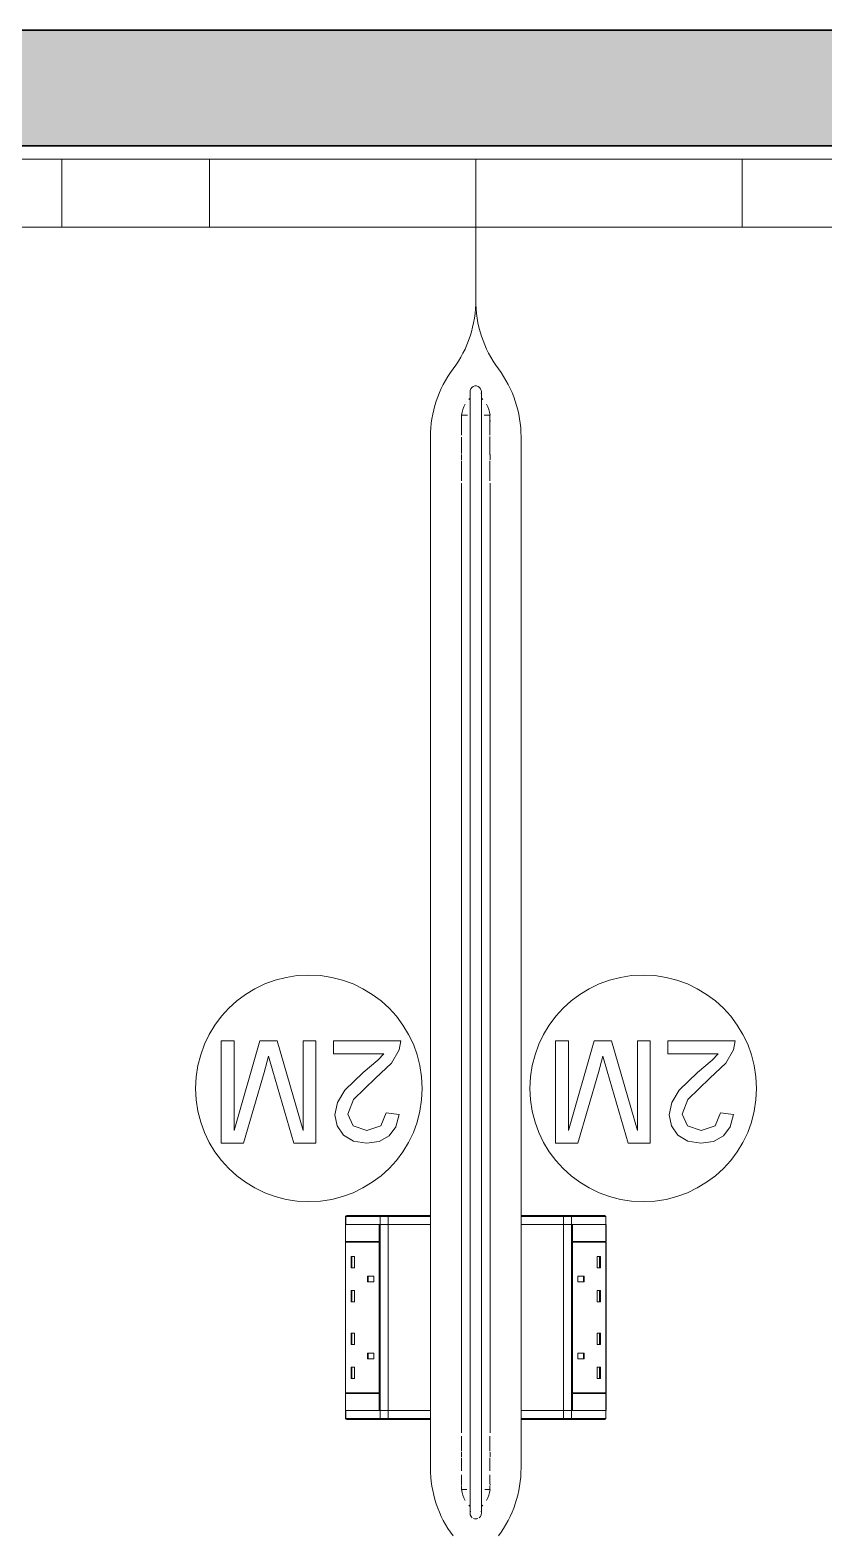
# Model space of a CAD drawing. Header units: millimetres. Extents: x 155927 to 326028, y -36033 to 97293.
# Drawn here: x 203210 to 203910, y 12279 to 13608 of the extents above; entities that cross this region are included whole.
import ezdxf

# ---------------------------------------------------------------- set-up
doc = ezdxf.new("R2010")
doc.units = ezdxf.units.MM
doc.header["$MEASUREMENT"] = 0
for name, color, linetype, lineweight in [('A-WALL-PATT', 7, 'CONTINUOUS', 9), ('I-FURN', 8, 'CONTINUOUS', 9), ('I-WALL', 7, 'CONTINUOUS', 9)]:
    doc.layers.add(name, color=color, linetype=linetype, lineweight=lineweight)

msp = doc.modelspace()

# ---------------------------------------------------------------- hatches: boundary and pattern name
at = {"layer": 'A-WALL-PATT'}
h = msp.add_hatch(color=256, dxfattribs=at)
h.paths.add_polyline_path([(204186.9, 13505.6), (205421.3, 13505.6), (205421.3, 13607.6), (202325.8, 13607.6), (202325.8, 13505.6), (203883.6, 13505.6)], flags=0)
h.paths.add_polyline_path([(206548.8, 13505.6), (206548.8, 13607.6), (206431.3, 13607.6), (206431.3, 13505.6)], flags=0)

# ---------------------------------------------------------------- linework, layer by layer
at = {"layer": 'I-FURN'}
for p, q in [((202803.2, 13493.6), (203237.9, 13493.6)), ((203603.2, 13493.6), (202803.2, 13493.6)), ((202803.2, 13493.6), (203603.2, 13493.6)), ((204363.2, 13493.6), (202843.2, 13493.6)), ((203237.9, 13493.6), (203368.2, 13493.6)), ((203237.9, 13493.6), (203237.9, 13433.6)), ((203237.9, 13493.6), (203237.9, 13433.6)), ((203368.2, 13493.6), (203838.2, 13493.6)), ((203368.2, 13493.6), (203368.2, 13433.6)), ((203368.2, 13493.6), (203368.2, 13433.6)), ((203603.2, 13493.6), (203603.2, 13369.7)), ((204403.2, 13493.6), (203603.2, 13493.6)), ((203603.2, 13493.6), (204403.2, 13493.6)), ((203603.2, 13369.7), (203603.2, 13493.6)), ((203603.2, 13369.7), (203603.2, 13493.6)), ((203603.2, 13493.6), (203603.2, 13369.7)), ((203838.2, 13493.6), (203968.2, 13493.6)), ((203838.2, 13493.6), (203838.2, 13433.6)), ((203838.2, 13493.6), (203838.2, 13433.6)), ((203237.9, 13433.6), (202803.2, 13433.6)), ((202843.2, 13433.6), (204363.2, 13433.6)), ((203368.2, 13433.6), (203237.9, 13433.6)), ((203838.2, 13433.6), (203368.2, 13433.6)), ((203968.2, 13433.6), (203838.2, 13433.6)), ((203598.2, 13288.6), (203598.2, 13288.5)), ((203598.2, 13288.5), (203598.2, 13288.4)), ((203598.2, 13288.4), (203598.2, 13288)), ((203598.2, 13288), (203598.2, 13287.6)), ((203598.2, 13287.6), (203598.2, 13287)), ((203598.2, 13287), (203598.2, 13286.3)), ((203598.2, 13286.3), (203598.2, 13285.5)), ((203598.2, 13285.5), (203598.2, 13284.5)), ((203598.2, 13284.5), (203598.2, 13283.4)), ((203598.2, 13283.4), (203598.2, 13282.2)), ((203598.2, 13282.2), (203598.2, 13280.9)), ((203598.2, 13280.9), (203598.2, 13279.5)), ((203598.2, 13279.5), (203598.2, 13277.9)), ((203598.2, 13277.9), (203598.2, 13276.3)), ((203608.2, 13288.5), (203608.2, 13288.6)), ((203608.2, 13288.6), (203608.2, 13288.6)), ((203608.2, 13288.3), (203608.2, 13288.5)), ((203608.2, 13287.9), (203608.2, 13288.3)), ((203608.2, 13287.4), (203608.2, 13287.9)), ((203608.2, 13286.8), (203608.2, 13287.4)), ((203608.2, 13286.1), (203608.2, 13286.8)), ((203608.2, 13285.2), (203608.2, 13286.1)), ((203608.2, 13284.2), (203608.2, 13285.2)), ((203608.2, 13283.1), (203608.2, 13284.2)), ((203608.2, 13281.9), (203608.2, 13283.1)), ((203608.2, 13280.5), (203608.2, 13281.9)), ((203608.2, 13279.1), (203608.2, 13280.5)), ((203608.2, 13277.5), (203608.2, 13279.1)), ((203608.2, 13275.8), (203608.2, 13277.5)), ((203595.9, 13267.7), (203590.7, 13267.7)), ((203590.7, 13250.1), (203590.7, 13267.7)), ((203598.2, 13276.3), (203598.2, 13274.5)), ((203598.2, 13274.5), (203598.2, 13272.6)), ((203598.2, 13272.6), (203598.2, 13270.6)), ((203598.2, 13270.6), (203598.2, 13268.5)), ((203598.2, 13268.5), (203598.2, 13266.3)), ((203598.2, 13266.3), (203598.2, 13264.1)), ((203598.2, 13264.1), (203598.2, 13261.7)), ((203608.2, 13274), (203608.2, 13275.8)), ((203608.2, 13272.1), (203608.2, 13274)), ((203608.2, 13270.1), (203608.2, 13272.1)), ((203608.2, 13268), (203608.2, 13270.1)), ((203608.2, 13265.7), (203608.2, 13268)), ((203608.2, 13263.4), (203608.2, 13265.7)), ((203608.2, 13261.1), (203608.2, 13263.4)), ((203615.7, 13267.7), (203610.5, 13267.7)), ((203615.7, 13267.7), (203615.7, 13250.1)), ((203590.7, 13262.1), (203590.7, 13263.1)), ((203598.2, 13261.7), (203598.2, 13259.3)), ((203598.2, 13259.3), (203598.2, 13256.7)), ((203598.2, 13256.7), (203598.2, 13254.1)), ((203598.2, 13254.1), (203598.2, 13251.4)), ((203598.2, 13251.4), (203598.2, 13248.7)), ((203608.2, 13258.6), (203608.2, 13261.1)), ((203608.2, 13256), (203608.2, 13258.6)), ((203608.2, 13253.4), (203608.2, 13256)), ((203608.2, 13250.7), (203608.2, 13253.4)), ((203608.2, 13247.9), (203608.2, 13250.7)), ((203615.8, 13263.1), (203615.8, 13262.1)), ((203563.2, 12560.4), (203563.2, 13248.6)), ((203563.2, 13248.6), (203563.2, 12560.4)), ((203590.7, 13234), (203590.7, 13248.2)), ((203598.2, 13248.7), (203598.2, 13245.8)), ((203598.2, 13245.8), (203598.2, 13243)), ((203598.2, 13243), (203598.2, 13240)), ((203598.2, 13240), (203598.2, 13237)), ((203598.2, 13237), (203598.2, 13234)), ((203608.2, 13245.1), (203608.2, 13247.9)), ((203608.2, 13242.2), (203608.2, 13245.1)), ((203608.2, 13239.2), (203608.2, 13242.2)), ((203608.2, 13236.2), (203608.2, 13239.2)), ((203615.7, 13248.8), (203615.7, 13232.9)), ((203643.2, 13248.6), (203643.2, 12560.4)), ((203643.2, 12560.4), (203643.2, 13248.6)), ((203590.7, 13228.2), (203590.7, 13233.1)), ((203590.7, 13209.7), (203590.7, 13227.5)), ((203598.2, 13234), (203598.2, 13230.9)), ((203598.2, 13230.9), (203598.2, 13227.8)), ((203598.2, 13227.8), (203598.2, 13224.6)), ((203598.2, 13224.6), (203598.2, 13221.5)), ((203608.2, 13233.2), (203608.2, 13236.2)), ((203608.2, 13230.1), (203608.2, 13233.2)), ((203608.2, 13226.9), (203608.2, 13230.1)), ((203608.2, 13223.8), (203608.2, 13226.9)), ((203608.2, 13220.6), (203608.2, 13223.8)), ((203615.7, 13227.5), (203615.7, 13209.7)), ((203615.8, 13233.1), (203615.8, 13228.2)), ((203598.2, 13221.5), (203598.2, 13218.3)), ((203598.2, 13218.3), (203598.2, 13215)), ((203598.2, 13215), (203598.2, 13211.8)), ((203598.2, 13211.8), (203598.2, 13208.6)), ((203608.2, 13217.4), (203608.2, 13220.6)), ((203608.2, 13214.2), (203608.2, 13217.4)), ((203608.2, 13210.9), (203608.2, 13214.2)), ((203608.2, 13207.7), (203608.2, 13210.9)), ((203590.7, 12369.5), (203590.7, 13207.7)), ((203598.2, 13208.6), (203598.2, 13207.7)), ((203598.2, 13207.7), (203598.2, 12369.5)), ((203608.2, 12369.5), (203608.2, 13207.7)), ((203615.8, 13207.7), (203615.8, 12369.5)), ((203390, 12715.5), (203378.7, 12715.5)), ((203378.7, 12715.5), (203378.7, 12625.1)), ((203412.8, 12715.5), (203390, 12636.4)), ((203390, 12636.4), (203390, 12715.5)), ((203428.1, 12715.5), (203412.8, 12715.5)), ((203450.8, 12636.4), (203428.1, 12715.5)), ((203462.1, 12715.5), (203450.8, 12715.5)), ((203450.8, 12715.5), (203450.8, 12636.4)), ((203462.1, 12625.1), (203462.1, 12715.5)), ((203537, 12715.5), (203477.6, 12715.5)), ((203477.6, 12715.5), (203477.6, 12704.2)), ((203528.9, 12695.7), (203535.7, 12707.7)), ((203535.7, 12707.7), (203537, 12715.5)), ((203685, 12715.5), (203673.7, 12715.5)), ((203673.7, 12715.5), (203673.7, 12625.1)), ((203707.8, 12715.5), (203685, 12636.4)), ((203685, 12636.4), (203685, 12715.5)), ((203723.1, 12715.5), (203707.8, 12715.5)), ((203745.8, 12636.4), (203723.1, 12715.5)), ((203757.1, 12715.5), (203745.8, 12715.5)), ((203745.8, 12715.5), (203745.8, 12636.4)), ((203757.1, 12625.1), (203757.1, 12715.5)), ((203832, 12715.5), (203772.6, 12715.5)), ((203772.6, 12715.5), (203772.6, 12704.2)), ((203823.9, 12695.7), (203830.7, 12707.7)), ((203830.7, 12707.7), (203832, 12715.5)), ((203416.4, 12687.7), (203420.4, 12702.1)), ((203420.4, 12702.1), (203424.1, 12688.8)), ((203477.6, 12704.2), (203522, 12704.2)), ((203516.9, 12698.4), (203503.9, 12687.5)), ((203514.7, 12682.6), (203528.9, 12695.7)), ((203522, 12704.2), (203516.9, 12698.4)), ((203711.4, 12687.7), (203715.4, 12702.1)), ((203715.4, 12702.1), (203719.1, 12688.8)), ((203772.6, 12704.2), (203817, 12704.2)), ((203811.9, 12698.4), (203798.9, 12687.5)), ((203809.7, 12682.6), (203823.9, 12695.7)), ((203817, 12704.2), (203811.9, 12698.4)), ((203398.2, 12625.1), (203416.4, 12687.7)), ((203424.1, 12688.8), (203442.6, 12625.1)), ((203503.9, 12687.5), (203487.7, 12672.1)), ((203495.2, 12663.7), (203514.7, 12682.6)), ((203693.2, 12625.1), (203711.4, 12687.7)), ((203719.1, 12688.8), (203737.6, 12625.1)), ((203798.9, 12687.5), (203782.7, 12672.1)), ((203790.2, 12663.7), (203809.7, 12682.6)), ((203487.7, 12672.1), (203481.1, 12661)), ((203782.7, 12672.1), (203776.1, 12661)), ((203481.1, 12661), (203479, 12650.3)), ((203490.3, 12650.9), (203495.2, 12663.7)), ((203776.1, 12661), (203774, 12650.3)), ((203785.3, 12650.9), (203790.2, 12663.7)), ((203479, 12650.3), (203480.9, 12640.4)), ((203480.9, 12640.4), (203486.5, 12632.3)), ((203494.9, 12640.6), (203490.3, 12650.9)), ((203507, 12636.4), (203494.9, 12640.6)), ((203519.5, 12640.5), (203507, 12636.4)), ((203524.2, 12651.9), (203519.5, 12640.5)), ((203535.6, 12650.5), (203524.2, 12651.9)), ((203526.9, 12631.6), (203532.8, 12639.6)), ((203532.8, 12639.6), (203535.6, 12650.5)), ((203774, 12650.3), (203775.9, 12640.4)), ((203775.9, 12640.4), (203781.5, 12632.3)), ((203789.9, 12640.6), (203785.3, 12650.9)), ((203802, 12636.4), (203789.9, 12640.6)), ((203814.5, 12640.5), (203802, 12636.4)), ((203819.2, 12651.9), (203814.5, 12640.5)), ((203830.6, 12650.5), (203819.2, 12651.9)), ((203821.9, 12631.6), (203827.8, 12639.6)), ((203827.8, 12639.6), (203830.6, 12650.5)), ((203486.5, 12632.3), (203495.3, 12626.9)), ((203495.3, 12626.9), (203506.7, 12625.1)), ((203506.7, 12625.1), (203518.1, 12626.7)), ((203518.1, 12626.7), (203526.9, 12631.6)), ((203781.5, 12632.3), (203790.3, 12626.9)), ((203790.3, 12626.9), (203801.7, 12625.1)), ((203801.7, 12625.1), (203813.1, 12626.7)), ((203813.1, 12626.7), (203821.9, 12631.6)), ((203378.7, 12625.1), (203398.2, 12625.1)), ((203442.6, 12625.1), (203462.1, 12625.1)), ((203673.7, 12625.1), (203693.2, 12625.1)), ((203737.6, 12625.1), (203757.1, 12625.1)), ((203488.4, 12560.4), (203488.4, 12553.4)), ((203488.4, 12560.4), (203488.6, 12560.4)), ((203488.4, 12560.4), (203488.4, 12553.4)), ((203488.4, 12553.4), (203488.4, 12560.4)), ((203488.6, 12560.4), (203518.9, 12560.4)), ((203488.6, 12560.4), (203488.6, 12553.4)), ((203488.7, 12561.2), (203488.8, 12561.2)), ((203519.7, 12561.4), (203489.4, 12561.4)), ((203519.7, 12561.4), (203489.4, 12561.4)), ((203518.9, 12560.4), (203525.8, 12560.4)), ((203518.9, 12560.4), (203518.9, 12553.4)), ((203519.7, 12561.4), (203558.3, 12561.4)), ((203525.2, 12561.4), (203519.7, 12561.4)), ((203562.2, 12561.4), (203525.2, 12561.4)), ((203525.8, 12560.4), (203563.2, 12560.4)), ((203525.8, 12560.4), (203525.8, 12553.4)), ((203558.3, 12561.4), (203558.3, 12560.4)), ((203558.3, 12561.4), (203562.2, 12561.4)), ((203563.2, 12560.4), (203563.2, 12553.4)), ((203563.2, 12553.4), (203563.2, 12560.4)), ((203643.2, 12560.4), (203643.2, 12553.4)), ((203643.2, 12560.4), (203680.7, 12560.4)), ((203643.2, 12560.4), (203643.2, 12553.4)), ((203644.2, 12561.4), (203644.2, 12561.4)), ((203681.3, 12561.4), (203644.2, 12561.4)), ((203644.2, 12561.4), (203648.2, 12561.4)), ((203648.2, 12560.4), (203648.2, 12561.4)), ((203648.2, 12561.4), (203686.8, 12561.4)), ((203680.7, 12560.4), (203687.6, 12560.4)), ((203680.7, 12560.4), (203680.7, 12553.4)), ((203686.8, 12561.4), (203681.3, 12561.4)), ((203717.1, 12561.4), (203686.8, 12561.4)), ((203717.1, 12561.4), (203686.8, 12561.4)), ((203687.6, 12560.4), (203717.9, 12560.4)), ((203687.6, 12560.4), (203687.6, 12553.4)), ((203717.7, 12561.2), (203717.7, 12561.2)), ((203717.9, 12560.4), (203718.1, 12560.4)), ((203717.9, 12560.4), (203717.9, 12553.4)), ((203718.1, 12553.4), (203718.1, 12560.4)), ((203718.1, 12553.4), (203718.1, 12560.4)), ((203718.1, 12553.4), (203718.1, 12560.4)), ((203488.2, 12538.4), (203488.2, 12553.4)), ((203488.2, 12553.4), (203518, 12553.4)), ((203488.4, 12553.4), (203488.6, 12553.4)), ((203488.4, 12553.3), (203488.4, 12389.4)), ((203488.6, 12553.4), (203518.9, 12553.4)), ((203518, 12553.4), (203518, 12538.4)), ((203518.2, 12538.4), (203518.2, 12553.3)), ((203518.2, 12553.3), (203518.9, 12553.3)), ((203518.9, 12553.4), (203525.8, 12553.4)), ((203525.8, 12553.3), (203518.9, 12553.3)), ((203518.9, 12553.3), (203518.9, 12389.4)), ((203525.8, 12553.4), (203563.2, 12553.4)), ((203563.2, 12553.3), (203525.8, 12553.3)), ((203525.8, 12553.3), (203525.8, 12389.4)), ((203563.2, 12553.3), (203563.2, 12389.4)), ((203563.2, 12389.4), (203563.2, 12553.3)), ((203643.2, 12553.4), (203680.7, 12553.4)), ((203643.2, 12553.3), (203643.2, 12389.4)), ((203643.2, 12389.4), (203643.2, 12553.3)), ((203680.7, 12553.3), (203643.2, 12553.3)), ((203680.7, 12553.4), (203687.6, 12553.4)), ((203680.7, 12389.4), (203680.7, 12553.3)), ((203687.6, 12553.3), (203680.7, 12553.3)), ((203688.5, 12553.4), (203686, 12553.4)), ((203687.6, 12553.4), (203717.9, 12553.4)), ((203687.6, 12389.4), (203687.6, 12553.3)), ((203687.6, 12553.3), (203688.3, 12553.3)), ((203688.3, 12553.3), (203688.3, 12538.4)), ((203688.5, 12538.4), (203688.5, 12553.4)), ((203688.5, 12553.4), (203718.3, 12553.4)), ((203717.9, 12553.4), (203718.1, 12553.4)), ((203718.1, 12389.4), (203718.1, 12553.3)), ((203718.3, 12553.4), (203718.3, 12538.4)), ((203518, 12538.4), (203488.2, 12538.4)), ((203488.2, 12537.9), (203518, 12537.9)), ((203488.2, 12404.9), (203488.2, 12537.9)), ((203488.6, 12537.9), (203488.6, 12538.4)), ((203518, 12537.9), (203518, 12404.9)), ((203518.2, 12404.9), (203518.2, 12537.9)), ((203688.3, 12537.9), (203688.3, 12404.9)), ((203718.3, 12538.4), (203688.5, 12538.4)), ((203688.5, 12404.9), (203688.5, 12537.9)), ((203718.3, 12537.9), (203688.5, 12537.9)), ((203717.9, 12538.4), (203717.9, 12537.9)), ((203718.3, 12537.9), (203718.3, 12404.9)), ((203493.2, 12525.3), (203493.2, 12515.3)), ((203493.2, 12525.3), (203496.1, 12525.3)), ((203494, 12525.3), (203494, 12515.3)), ((203496.1, 12525.3), (203496.1, 12515.3)), ((203713.3, 12525.3), (203710.4, 12525.3)), ((203710.4, 12515.3), (203710.4, 12525.3)), ((203712.5, 12515.3), (203712.5, 12525.3)), ((203713.3, 12515.3), (203713.3, 12525.3)), ((203493.2, 12515.3), (203496.1, 12515.3)), ((203507.6, 12507.8), (203507.6, 12502.8)), ((203513.3, 12507.8), (203507.6, 12507.8)), ((203508.3, 12507.8), (203508.3, 12502.8)), ((203513.3, 12502.8), (203513.3, 12507.8)), ((203698.9, 12507.8), (203693.2, 12507.8)), ((203693.2, 12502.8), (203693.2, 12507.8)), ((203698.2, 12502.8), (203698.2, 12507.8)), ((203698.9, 12502.8), (203698.9, 12507.8)), ((203713.3, 12515.3), (203710.4, 12515.3)), ((203493.2, 12495.3), (203493.2, 12485.3)), ((203493.2, 12495.3), (203496.1, 12495.3)), ((203494, 12495.3), (203494, 12485.3)), ((203496.1, 12495.3), (203496.1, 12485.3)), ((203507.6, 12502.8), (203513.3, 12502.8)), ((203698.9, 12502.8), (203693.2, 12502.8)), ((203713.3, 12495.3), (203710.4, 12495.3)), ((203710.4, 12485.3), (203710.4, 12495.3)), ((203712.5, 12485.3), (203712.5, 12495.3)), ((203713.3, 12485.3), (203713.3, 12495.3)), ((203493.2, 12485.3), (203496.1, 12485.3)), ((203713.3, 12485.3), (203710.4, 12485.3)), ((203493.2, 12457.5), (203493.2, 12447.5)), ((203493.2, 12457.5), (203496.1, 12457.5)), ((203494, 12457.5), (203494, 12447.5)), ((203496.1, 12457.5), (203496.1, 12447.5)), ((203713.3, 12457.5), (203710.4, 12457.5)), ((203710.4, 12447.5), (203710.4, 12457.5)), ((203712.5, 12447.5), (203712.5, 12457.5)), ((203713.3, 12447.5), (203713.3, 12457.5)), ((203493.2, 12447.5), (203496.1, 12447.5)), ((203507.6, 12440), (203507.6, 12435)), ((203507.6, 12440), (203513.3, 12440)), ((203508.3, 12440), (203508.3, 12435)), ((203513.3, 12440), (203513.3, 12435)), ((203693.2, 12440), (203693.2, 12435)), ((203698.9, 12440), (203693.2, 12440)), ((203698.2, 12435), (203698.2, 12440)), ((203698.9, 12435), (203698.9, 12440)), ((203713.3, 12447.5), (203710.4, 12447.5)), ((203493.2, 12427.5), (203493.2, 12417.5)), ((203493.2, 12427.5), (203496.1, 12427.5)), ((203494, 12427.5), (203494, 12417.5)), ((203496.1, 12427.5), (203496.1, 12417.5)), ((203507.6, 12435), (203513.3, 12435)), ((203693.2, 12435), (203698.9, 12435)), ((203713.3, 12427.5), (203710.4, 12427.5)), ((203710.4, 12417.5), (203710.4, 12427.5)), ((203712.5, 12417.5), (203712.5, 12427.5)), ((203713.3, 12417.5), (203713.3, 12427.5)), ((203493.2, 12417.5), (203496.1, 12417.5)), ((203713.3, 12417.5), (203710.4, 12417.5)), ((203488.2, 12404.9), (203518, 12404.9)), ((203488.2, 12404.4), (203518, 12404.4)), ((203488.2, 12389.4), (203488.2, 12404.4)), ((203488.6, 12404.4), (203488.6, 12404.9)), ((203518, 12404.4), (203518, 12389.4)), ((203518.2, 12389.4), (203518.2, 12404.4)), ((203688.3, 12404.4), (203688.3, 12389.4)), ((203718.3, 12404.9), (203688.5, 12404.9)), ((203688.5, 12389.4), (203688.5, 12404.4)), ((203688.5, 12404.4), (203718.3, 12404.4)), ((203717.9, 12404.9), (203717.9, 12404.4)), ((203718.3, 12404.4), (203718.3, 12389.4)), ((203518, 12389.4), (203488.2, 12389.4)), ((203488.4, 12389.3), (203488.4, 12382.3)), ((203488.6, 12389.3), (203488.4, 12389.3)), ((203488.4, 12389.3), (203488.4, 12382.3)), ((203488.4, 12389.3), (203488.4, 12382.3)), ((203488.6, 12382.3), (203488.6, 12389.3)), ((203518.9, 12389.3), (203488.6, 12389.3)), ((203518, 12389.4), (203520.5, 12389.4)), ((203518.9, 12389.4), (203518.2, 12389.4)), ((203518.9, 12389.4), (203525.8, 12389.4)), ((203518.9, 12382.3), (203518.9, 12389.3)), ((203525.8, 12389.3), (203518.9, 12389.3)), ((203525.8, 12389.4), (203563.2, 12389.4)), ((203525.8, 12382.3), (203525.8, 12389.3)), ((203563.2, 12389.3), (203525.8, 12389.3)), ((203563.2, 12382.3), (203563.2, 12389.3)), ((203563.2, 12382.3), (203563.2, 12389.3)), ((203643.2, 12389.4), (203680.7, 12389.4)), ((203643.2, 12389.3), (203643.2, 12382.3)), ((203643.2, 12382.3), (203643.2, 12389.3)), ((203680.7, 12389.3), (203643.2, 12389.3)), ((203680.7, 12389.4), (203687.6, 12389.4)), ((203680.7, 12382.3), (203680.7, 12389.3)), ((203687.6, 12389.3), (203680.7, 12389.3)), ((203688.3, 12389.4), (203687.6, 12389.4)), ((203687.6, 12382.3), (203687.6, 12389.3)), ((203717.9, 12389.3), (203687.6, 12389.3)), ((203718.3, 12389.4), (203688.5, 12389.4)), ((203717.9, 12382.3), (203717.9, 12389.3)), ((203718.1, 12389.3), (203717.9, 12389.3)), ((203718.1, 12382.3), (203718.1, 12389.3)), ((203718.1, 12382.3), (203718.1, 12389.3)), ((203718.1, 12389.3), (203718.1, 12382.3)), ((203488.6, 12382.3), (203488.4, 12382.3)), ((203518.9, 12382.3), (203488.6, 12382.3)), ((203488.8, 12381.5), (203488.7, 12381.6)), ((203489.4, 12381.3), (203519.7, 12381.3)), ((203489.4, 12381.3), (203519.7, 12381.3)), ((203525.8, 12382.3), (203518.9, 12382.3)), ((203558.3, 12381.3), (203519.7, 12381.3)), ((203519.7, 12381.3), (203525.2, 12381.3)), ((203525.2, 12381.3), (203562.2, 12381.3)), ((203563.2, 12382.3), (203525.8, 12382.3)), ((203558.3, 12382.3), (203558.3, 12381.3)), ((203562.2, 12381.3), (203558.3, 12381.3)), ((203562.2, 12381.3), (203562.2, 12381.3)), ((203563.2, 12338.6), (203563.2, 12382.3)), ((203563.2, 12382.3), (203563.2, 12338.6)), ((203643.2, 12382.3), (203643.2, 12338.6)), ((203643.2, 12338.6), (203643.2, 12382.3)), ((203680.7, 12382.3), (203643.2, 12382.3)), ((203648.2, 12381.3), (203644.2, 12381.3)), ((203644.2, 12381.3), (203681.3, 12381.3)), ((203648.2, 12381.3), (203648.2, 12382.3)), ((203686.8, 12381.3), (203648.2, 12381.3)), ((203687.6, 12382.3), (203680.7, 12382.3)), ((203681.3, 12381.3), (203686.8, 12381.3)), ((203686.8, 12381.3), (203717.1, 12381.3)), ((203686.8, 12381.3), (203717.1, 12381.3)), ((203717.9, 12382.3), (203687.6, 12382.3)), ((203717.7, 12381.6), (203717.7, 12381.5)), ((203718.1, 12382.3), (203717.9, 12382.3)), ((203590.7, 12353.3), (203590.7, 12366.6)), ((203598.2, 12369.5), (203598.2, 12366.7)), ((203598.2, 12366.7), (203598.2, 12363.9)), ((203598.2, 12363.9), (203598.2, 12361)), ((203598.2, 12361), (203598.2, 12358.2)), ((203608.2, 12368.8), (203608.2, 12369.5)), ((203608.2, 12365.9), (203608.2, 12368.8)), ((203608.2, 12363.1), (203608.2, 12365.9)), ((203608.2, 12360.3), (203608.2, 12363.1)), ((203608.2, 12357.5), (203608.2, 12360.3)), ((203615.7, 12366.6), (203615.7, 12353.3)), ((203590.7, 12348.4), (203590.7, 12352.4)), ((203590.7, 12336.1), (203590.7, 12347.6)), ((203598.2, 12358.2), (203598.2, 12355.4)), ((203598.2, 12355.4), (203598.2, 12352.7)), ((203598.2, 12352.7), (203598.2, 12349.9)), ((203598.2, 12349.9), (203598.2, 12347.2)), ((203598.2, 12347.2), (203598.2, 12344.5)), ((203608.2, 12354.7), (203608.2, 12357.5)), ((203608.2, 12351.9), (203608.2, 12354.7)), ((203608.2, 12349.2), (203608.2, 12351.9)), ((203608.2, 12346.5), (203608.2, 12349.2)), ((203608.2, 12343.8), (203608.2, 12346.5)), ((203615.7, 12347.6), (203615.7, 12336.1)), ((203615.8, 12352.4), (203615.8, 12348.4)), ((203598.2, 12344.5), (203598.2, 12341.9)), ((203598.2, 12341.9), (203598.2, 12339.3)), ((203598.2, 12339.3), (203598.2, 12336.8)), ((203598.2, 12336.8), (203598.2, 12334.3)), ((203598.2, 12334.3), (203598.2, 12331.9)), ((203608.2, 12341.2), (203608.2, 12343.8)), ((203608.2, 12338.6), (203608.2, 12341.2)), ((203608.2, 12336.1), (203608.2, 12338.6)), ((203608.2, 12333.6), (203608.2, 12336.1)), ((203608.2, 12331.2), (203608.2, 12333.6)), ((203590.7, 12324.5), (203590.7, 12332.6)), ((203590.7, 12323.3), (203590.7, 12324.2)), ((203590.7, 12319.5), (203590.7, 12322.9)), ((203598.2, 12331.9), (203598.2, 12329.5)), ((203598.2, 12329.5), (203598.2, 12327.2)), ((203598.2, 12327.2), (203598.2, 12324.9)), ((203598.2, 12324.9), (203598.2, 12322.8)), ((203598.2, 12322.8), (203598.2, 12320.7)), ((203598.2, 12320.7), (203598.2, 12318.7)), ((203608.2, 12328.9), (203608.2, 12331.2)), ((203608.2, 12326.6), (203608.2, 12328.9)), ((203608.2, 12324.3), (203608.2, 12326.6)), ((203608.2, 12322.2), (203608.2, 12324.3)), ((203608.2, 12320.1), (203608.2, 12322.2)), ((203608.2, 12318.1), (203608.2, 12320.1)), ((203615.7, 12332.6), (203615.7, 12324.5)), ((203615.7, 12322.9), (203615.7, 12319.5)), ((203615.8, 12324.2), (203615.8, 12323.3)), ((203590.7, 12319.5), (203595.3, 12319.5)), ((203598.2, 12318.7), (203598.2, 12316.7)), ((203598.2, 12316.7), (203598.2, 12314.9)), ((203598.2, 12314.9), (203598.2, 12313.1)), ((203598.2, 12313.1), (203598.2, 12311.4)), ((203598.2, 12311.4), (203598.2, 12309.9)), ((203598.2, 12309.9), (203598.2, 12308.4)), ((203598.2, 12308.4), (203598.2, 12307)), ((203598.2, 12307), (203598.2, 12305.7)), ((203608.2, 12316.2), (203608.2, 12318.1)), ((203608.2, 12314.4), (203608.2, 12316.2)), ((203608.2, 12312.6), (203608.2, 12314.4)), ((203608.2, 12311), (203608.2, 12312.6)), ((203608.2, 12309.4), (203608.2, 12311)), ((203608.2, 12308), (203608.2, 12309.4)), ((203608.2, 12306.6), (203608.2, 12308)), ((203608.2, 12305.4), (203608.2, 12306.6)), ((203611.2, 12319.5), (203615.7, 12319.5)), ((203598.2, 12305.7), (203598.2, 12304.5)), ((203598.2, 12304.5), (203598.2, 12303.4)), ((203598.2, 12303.4), (203598.2, 12302.5)), ((203598.2, 12302.5), (203598.2, 12301.6)), ((203598.2, 12301.6), (203598.2, 12300.8)), ((203598.2, 12300.8), (203598.2, 12300.2)), ((203598.2, 12300.2), (203598.2, 12299.6)), ((203598.2, 12299.6), (203598.2, 12299.2)), ((203598.2, 12299.2), (203598.2, 12298.9)), ((203598.2, 12298.9), (203598.2, 12298.7)), ((203598.2, 12298.7), (203598.2, 12298.6)), ((203598.2, 12298.6), (203598.2, 12298.6)), ((203608.2, 12304.2), (203608.2, 12305.4)), ((203608.2, 12303.2), (203608.2, 12304.2)), ((203608.2, 12302.2), (203608.2, 12303.2)), ((203608.2, 12301.4), (203608.2, 12302.2)), ((203608.2, 12300.6), (203608.2, 12301.4)), ((203608.2, 12300), (203608.2, 12300.6)), ((203608.2, 12299.5), (203608.2, 12300)), ((203608.2, 12299.1), (203608.2, 12299.5)), ((203608.2, 12298.8), (203608.2, 12299.1)), ((203608.2, 12298.7), (203608.2, 12298.8)), ((203608.2, 12298.6), (203608.2, 12298.7))]:
    msp.add_line(p, q, dxfattribs=at)
at = {"layer": 'I-FURN', "flags": 128}
for points in [[(203488.4, 12560.4), (203488.4, 12560.5), (203488.4, 12560.5), (203488.4, 12560.6), (203488.4, 12560.6), (203488.4, 12560.6), (203488.4, 12560.7), (203488.4, 12560.7), (203488.5, 12560.8), (203488.5, 12560.8), (203488.5, 12560.8), (203488.5, 12560.9), (203488.5, 12560.9), (203488.5, 12560.9)], [(203525.2, 12561.4), (203525.1, 12561.4), (203524.9, 12561.4), (203524.8, 12561.4), (203524.7, 12561.4), (203524.5, 12561.4), (203524.4, 12561.4), (203524.2, 12561.4), (203524.1, 12561.4), (203523.9, 12561.4), (203523.8, 12561.4), (203523.6, 12561.4), (203523.4, 12561.4), (203523.3, 12561.4), (203523.1, 12561.4), (203523, 12561.4), (203522.8, 12561.4), (203522.6, 12561.4), (203522.5, 12561.4), (203522.3, 12561.4), (203522.2, 12561.4), (203522, 12561.4), (203521.9, 12561.4), (203521.7, 12561.4), (203521.6, 12561.4), (203521.4, 12561.4), (203521.3, 12561.4), (203521.1, 12561.4), (203521, 12561.4), (203520.8, 12561.4), (203520.7, 12561.4), (203520.6, 12561.4), (203520.4, 12561.4), (203520.3, 12561.4), (203520.2, 12561.4), (203520.1, 12561.4), (203520, 12561.4), (203519.9, 12561.4), (203519.8, 12561.4), (203519.7, 12561.4)], [(203562.2, 12561.4), (203562, 12561.4), (203561.6, 12561.4), (203561, 12561.4), (203560.3, 12561.4), (203559.5, 12561.4), (203558.6, 12561.4), (203557.5, 12561.4), (203556.3, 12561.4), (203554.9, 12561.4), (203553.5, 12561.4), (203551.9, 12561.4), (203550.2, 12561.4), (203548.4, 12561.4), (203546.4, 12561.4), (203544.4, 12561.4), (203542.2, 12561.4), (203540, 12561.4), (203537.6, 12561.4), (203535.2, 12561.4), (203532.6, 12561.4), (203530, 12561.4), (203527.3, 12561.4), (203525.2, 12561.4)], [(203558.3, 12561.4), (203558.4, 12561.4), (203558.6, 12561.4), (203558.7, 12561.4), (203558.9, 12561.4), (203559, 12561.4), (203559.2, 12561.4), (203559.4, 12561.4), (203559.5, 12561.4), (203559.7, 12561.4), (203559.8, 12561.4), (203560, 12561.4), (203560.1, 12561.4), (203560.2, 12561.4), (203560.4, 12561.4), (203560.5, 12561.4), (203560.6, 12561.4), (203560.8, 12561.4), (203560.9, 12561.4), (203561, 12561.4), (203561.1, 12561.4), (203561.2, 12561.4), (203561.3, 12561.4), (203561.4, 12561.4), (203561.5, 12561.4), (203561.6, 12561.4), (203561.7, 12561.4), (203561.8, 12561.4), (203561.9, 12561.4), (203561.9, 12561.4), (203562, 12561.4), (203562, 12561.4), (203562.1, 12561.4), (203562.1, 12561.4), (203562.2, 12561.4), (203562.2, 12561.4), (203562.2, 12561.4), (203562.2, 12561.4), (203562.2, 12561.4), (203562.2, 12561.4)], [(203562.2, 12561.4), (203562.2, 12561.4), (203562.2, 12561.4)], [(203562.2, 12561.4), (203562.3, 12561.4), (203562.3, 12561.4), (203562.4, 12561.4), (203562.4, 12561.4), (203562.4, 12561.4), (203562.5, 12561.4), (203562.5, 12561.4), (203562.6, 12561.4), (203562.6, 12561.4), (203562.6, 12561.4), (203562.7, 12561.3), (203562.7, 12561.3), (203562.7, 12561.3), (203562.8, 12561.3), (203562.8, 12561.3), (203562.8, 12561.2), (203562.9, 12561.2), (203562.9, 12561.2), (203562.9, 12561.2), (203563, 12561.1), (203563, 12561.1), (203563, 12561.1), (203563, 12561), (203563.1, 12561), (203563.1, 12561), (203563.1, 12560.9), (203563.1, 12560.9), (203563.2, 12560.9), (203563.2, 12560.8), (203563.2, 12560.8), (203563.2, 12560.8), (203563.2, 12560.7), (203563.2, 12560.7), (203563.2, 12560.6), (203563.2, 12560.6), (203563.2, 12560.6), (203563.2, 12560.5), (203563.2, 12560.5), (203563.2, 12560.4), (203563.2, 12560.4)], [(203643.2, 12560.4), (203643.2, 12560.5), (203643.2, 12560.5), (203643.2, 12560.6), (203643.2, 12560.6), (203643.3, 12560.6), (203643.3, 12560.7), (203643.3, 12560.7), (203643.3, 12560.8), (203643.3, 12560.8), (203643.3, 12560.8), (203643.3, 12560.9), (203643.3, 12560.9), (203643.4, 12560.9), (203643.4, 12561), (203643.4, 12561), (203643.4, 12561), (203643.5, 12561.1), (203643.5, 12561.1), (203643.5, 12561.1), (203643.5, 12561.2), (203643.6, 12561.2), (203643.6, 12561.2), (203643.6, 12561.2), (203643.7, 12561.3), (203643.7, 12561.3), (203643.7, 12561.3), (203643.8, 12561.3), (203643.8, 12561.3), (203643.8, 12561.4), (203643.9, 12561.4), (203643.9, 12561.4), (203643.9, 12561.4), (203644, 12561.4), (203644, 12561.4), (203644.1, 12561.4), (203644.1, 12561.4), (203644.1, 12561.4), (203644.2, 12561.4), (203644.2, 12561.4), (203644.2, 12561.4)], [(203681.3, 12561.4), (203678.5, 12561.4), (203675.8, 12561.4), (203673.2, 12561.4), (203670.6, 12561.4), (203668.2, 12561.4), (203665.9, 12561.4), (203663.7, 12561.4), (203661.5, 12561.4), (203659.5, 12561.4), (203657.6, 12561.4), (203655.8, 12561.4), (203654.2, 12561.4), (203652.6, 12561.4), (203651.2, 12561.4), (203649.9, 12561.4), (203648.7, 12561.4), (203647.7, 12561.4), (203646.7, 12561.4), (203646, 12561.4), (203645.3, 12561.4), (203644.8, 12561.4), (203644.4, 12561.4), (203644.2, 12561.4)], [(203644.2, 12561.4), (203644.2, 12561.4), (203644.2, 12561.4), (203644.3, 12561.4), (203644.3, 12561.4), (203644.3, 12561.4), (203644.3, 12561.4), (203644.4, 12561.4), (203644.4, 12561.4), (203644.5, 12561.4), (203644.5, 12561.4), (203644.6, 12561.4), (203644.7, 12561.4), (203644.8, 12561.4), (203644.8, 12561.4), (203644.9, 12561.4), (203645, 12561.4), (203645.1, 12561.4), (203645.2, 12561.4), (203645.3, 12561.4), (203645.4, 12561.4), (203645.6, 12561.4), (203645.7, 12561.4), (203645.8, 12561.4), (203645.9, 12561.4), (203646.1, 12561.4), (203646.2, 12561.4), (203646.3, 12561.4), (203646.5, 12561.4), (203646.6, 12561.4), (203646.8, 12561.4), (203646.9, 12561.4), (203647.1, 12561.4), (203647.2, 12561.4), (203647.4, 12561.4), (203647.6, 12561.4), (203647.7, 12561.4), (203647.9, 12561.4), (203648, 12561.4), (203648.2, 12561.4), (203648.2, 12561.4)], [(203686.8, 12561.4), (203686.7, 12561.4), (203686.6, 12561.4), (203686.5, 12561.4), (203686.4, 12561.4), (203686.3, 12561.4), (203686.2, 12561.4), (203686, 12561.4), (203685.9, 12561.4), (203685.8, 12561.4), (203685.6, 12561.4), (203685.5, 12561.4), (203685.4, 12561.4), (203685.2, 12561.4), (203685.1, 12561.4), (203684.9, 12561.4), (203684.8, 12561.4), (203684.6, 12561.4), (203684.5, 12561.4), (203684.3, 12561.4), (203684.2, 12561.4), (203684, 12561.4), (203683.8, 12561.4), (203683.7, 12561.4), (203683.5, 12561.4), (203683.4, 12561.4), (203683.2, 12561.4), (203683, 12561.4), (203682.9, 12561.4), (203682.7, 12561.4), (203682.6, 12561.4), (203682.4, 12561.4), (203682.3, 12561.4), (203682.1, 12561.4), (203682, 12561.4), (203681.8, 12561.4), (203681.7, 12561.4), (203681.5, 12561.4), (203681.4, 12561.4), (203681.3, 12561.4)], [(203717.9, 12560.9), (203718, 12560.9), (203718, 12560.9), (203718, 12560.8), (203718, 12560.8), (203718, 12560.8), (203718, 12560.7), (203718, 12560.7), (203718.1, 12560.6), (203718.1, 12560.6), (203718.1, 12560.6), (203718.1, 12560.5), (203718.1, 12560.5), (203718.1, 12560.4), (203718.1, 12560.4)], [(203488.5, 12381.8), (203488.5, 12381.8), (203488.5, 12381.9), (203488.5, 12381.9), (203488.5, 12382), (203488.5, 12382), (203488.4, 12382), (203488.4, 12382.1), (203488.4, 12382.1), (203488.4, 12382.1), (203488.4, 12382.2), (203488.4, 12382.2), (203488.4, 12382.3), (203488.4, 12382.3), (203488.4, 12382.3)], [(203519.7, 12381.3), (203519.8, 12381.3), (203519.9, 12381.3), (203520, 12381.3), (203520.1, 12381.3), (203520.2, 12381.3), (203520.3, 12381.3), (203520.4, 12381.3), (203520.6, 12381.3), (203520.7, 12381.3), (203520.8, 12381.3), (203521, 12381.3), (203521.1, 12381.3), (203521.3, 12381.3), (203521.4, 12381.3), (203521.6, 12381.3), (203521.7, 12381.3), (203521.9, 12381.3), (203522, 12381.3), (203522.2, 12381.3), (203522.3, 12381.3), (203522.5, 12381.3), (203522.6, 12381.3), (203522.8, 12381.3), (203523, 12381.3), (203523.1, 12381.3), (203523.3, 12381.3), (203523.4, 12381.3), (203523.6, 12381.3), (203523.8, 12381.3), (203523.9, 12381.3), (203524.1, 12381.3), (203524.2, 12381.3), (203524.4, 12381.3), (203524.5, 12381.3), (203524.7, 12381.3), (203524.8, 12381.3), (203524.9, 12381.3), (203525.1, 12381.3), (203525.2, 12381.3)], [(203525.2, 12381.3), (203528, 12381.3), (203530.7, 12381.3), (203533.3, 12381.3), (203535.8, 12381.3), (203538.3, 12381.3), (203540.6, 12381.3), (203542.8, 12381.3), (203544.9, 12381.3), (203547, 12381.3), (203548.9, 12381.3), (203550.7, 12381.3), (203552.3, 12381.3), (203553.9, 12381.3), (203555.3, 12381.3), (203556.6, 12381.3), (203557.8, 12381.3), (203558.8, 12381.3), (203559.7, 12381.3), (203560.5, 12381.3), (203561.2, 12381.3), (203561.7, 12381.3), (203562.1, 12381.3), (203562.2, 12381.3)], [(203562.2, 12381.3), (203562.2, 12381.3), (203562.2, 12381.3), (203562.2, 12381.3), (203562.2, 12381.3), (203562.2, 12381.3), (203562.1, 12381.3), (203562.1, 12381.3), (203562, 12381.3), (203562, 12381.3), (203561.9, 12381.3), (203561.9, 12381.3), (203561.8, 12381.3), (203561.7, 12381.3), (203561.6, 12381.3), (203561.6, 12381.3), (203561.5, 12381.3), (203561.4, 12381.3), (203561.3, 12381.3), (203561.1, 12381.3), (203561, 12381.3), (203560.9, 12381.3), (203560.8, 12381.3), (203560.7, 12381.3), (203560.5, 12381.3), (203560.4, 12381.3), (203560.3, 12381.3), (203560.1, 12381.3), (203560, 12381.3), (203559.8, 12381.3), (203559.7, 12381.3), (203559.5, 12381.3), (203559.4, 12381.3), (203559.2, 12381.3), (203559.1, 12381.3), (203558.9, 12381.3), (203558.8, 12381.3), (203558.6, 12381.3), (203558.5, 12381.3), (203558.3, 12381.3), (203558.3, 12381.3)], [(203563.2, 12382.3), (203563.2, 12382.3), (203563.2, 12382.2), (203563.2, 12382.2), (203563.2, 12382.2), (203563.2, 12382.1), (203563.2, 12382.1), (203563.2, 12382), (203563.2, 12382), (203563.2, 12382), (203563.2, 12381.9), (203563.2, 12381.9), (203563.1, 12381.9), (203563.1, 12381.8), (203563.1, 12381.8), (203563.1, 12381.7), (203563.1, 12381.7), (203563, 12381.7), (203563, 12381.7), (203563, 12381.6), (203562.9, 12381.6), (203562.9, 12381.6), (203562.9, 12381.5), (203562.9, 12381.5), (203562.8, 12381.5), (203562.8, 12381.5), (203562.8, 12381.5), (203562.7, 12381.4), (203562.7, 12381.4), (203562.6, 12381.4), (203562.6, 12381.4), (203562.6, 12381.4), (203562.5, 12381.4), (203562.5, 12381.3), (203562.5, 12381.3), (203562.4, 12381.3), (203562.4, 12381.3), (203562.3, 12381.3), (203562.3, 12381.3), (203562.3, 12381.3), (203562.2, 12381.3)], [(203644.2, 12381.3), (203644.2, 12381.3), (203644.2, 12381.3), (203644.1, 12381.3), (203644.1, 12381.3), (203644, 12381.3), (203644, 12381.3), (203644, 12381.4), (203643.9, 12381.4), (203643.9, 12381.4), (203643.8, 12381.4), (203643.8, 12381.4), (203643.8, 12381.4), (203643.7, 12381.4), (203643.7, 12381.5), (203643.7, 12381.5), (203643.6, 12381.5), (203643.6, 12381.5), (203643.6, 12381.6), (203643.5, 12381.6), (203643.5, 12381.6), (203643.5, 12381.6), (203643.5, 12381.7), (203643.4, 12381.7), (203643.4, 12381.7), (203643.4, 12381.8), (203643.4, 12381.8), (203643.3, 12381.8), (203643.3, 12381.9), (203643.3, 12381.9), (203643.3, 12382), (203643.3, 12382), (203643.3, 12382), (203643.3, 12382.1), (203643.3, 12382.1), (203643.2, 12382.1), (203643.2, 12382.2), (203643.2, 12382.2), (203643.2, 12382.3), (203643.2, 12382.3), (203643.2, 12382.3)], [(203648.2, 12381.3), (203648.1, 12381.3), (203647.9, 12381.3), (203647.8, 12381.3), (203647.6, 12381.3), (203647.4, 12381.3), (203647.3, 12381.3), (203647.1, 12381.3), (203647, 12381.3), (203646.8, 12381.3), (203646.7, 12381.3), (203646.5, 12381.3), (203646.4, 12381.3), (203646.2, 12381.3), (203646.1, 12381.3), (203646, 12381.3), (203645.8, 12381.3), (203645.7, 12381.3), (203645.6, 12381.3), (203645.5, 12381.3), (203645.4, 12381.3), (203645.3, 12381.3), (203645.1, 12381.3), (203645, 12381.3), (203645, 12381.3), (203644.9, 12381.3), (203644.8, 12381.3), (203644.7, 12381.3), (203644.6, 12381.3), (203644.6, 12381.3), (203644.5, 12381.3), (203644.4, 12381.3), (203644.4, 12381.3), (203644.4, 12381.3), (203644.3, 12381.3), (203644.3, 12381.3), (203644.3, 12381.3), (203644.2, 12381.3), (203644.2, 12381.3), (203644.2, 12381.3)], [(203644.2, 12381.3), (203644.2, 12381.3), (203644.2, 12381.3)], [(203644.2, 12381.3), (203644.5, 12381.3), (203644.9, 12381.3), (203645.5, 12381.3), (203646.2, 12381.3), (203647, 12381.3), (203647.9, 12381.3), (203649, 12381.3), (203650.2, 12381.3), (203651.6, 12381.3), (203653, 12381.3), (203654.6, 12381.3), (203656.3, 12381.3), (203658.1, 12381.3), (203660, 12381.3), (203662.1, 12381.3), (203664.2, 12381.3), (203666.5, 12381.3), (203668.9, 12381.3), (203671.3, 12381.3), (203673.9, 12381.3), (203676.5, 12381.3), (203679.2, 12381.3), (203681.3, 12381.3)], [(203681.3, 12381.3), (203681.4, 12381.3), (203681.5, 12381.3), (203681.7, 12381.3), (203681.8, 12381.3), (203682, 12381.3), (203682.1, 12381.3), (203682.3, 12381.3), (203682.4, 12381.3), (203682.6, 12381.3), (203682.7, 12381.3), (203682.9, 12381.3), (203683, 12381.3), (203683.2, 12381.3), (203683.4, 12381.3), (203683.5, 12381.3), (203683.7, 12381.3), (203683.8, 12381.3), (203684, 12381.3), (203684.2, 12381.3), (203684.3, 12381.3), (203684.5, 12381.3), (203684.6, 12381.3), (203684.8, 12381.3), (203684.9, 12381.3), (203685.1, 12381.3), (203685.2, 12381.3), (203685.4, 12381.3), (203685.5, 12381.3), (203685.6, 12381.3), (203685.8, 12381.3), (203685.9, 12381.3), (203686, 12381.3), (203686.2, 12381.3), (203686.3, 12381.3), (203686.4, 12381.3), (203686.5, 12381.3), (203686.6, 12381.3), (203686.7, 12381.3), (203686.8, 12381.3)], [(203718.1, 12382.3), (203718.1, 12382.3), (203718.1, 12382.2), (203718.1, 12382.2), (203718.1, 12382.2), (203718.1, 12382.1), (203718, 12382.1), (203718, 12382), (203718, 12382), (203718, 12382), (203718, 12381.9), (203718, 12381.9), (203718, 12381.9), (203717.9, 12381.8)]]:
    msp.add_lwpolyline(points, dxfattribs=at)
at = {"layer": 'I-FURN'}
for centre, radius, start, end in [((203503.2, 13368.6), 100, 323.1301, 0.6256), ((203503.2, 13368.6), 100, 323.1301, 0.6256), ((203703.3, 13368.6), 100, 179.3744, 216.8699), ((203703.3, 13368.6), 100, 179.3744, 216.8699), ((203663.2, 13248.6), 100, 143.1301, 180), ((203663.2, 13248.6), 100, 143.1301, 180), ((203543.2, 13248.6), 100, 0, 36.8699), ((203543.2, 13248.6), 100, 0, 36.8699), ((203603.2, 13288.6), 5, 338.1748, 186.9152), ((203614.2, 13265.4), 23.6, 149.1436, 174.3336), ((203603.2, 13275.8), 8.51, 125.5405, 136.5486), ((203603.2, 13275.8), 8.51, 43.4514, 54.4595), ((203592.3, 13265.4), 23.6, 5.6664, 30.8564), ((203456, 12673.6), 100, 0, 180), ((203751, 12673.6), 100, 0, 180), ((203456, 12673.6), 100, 180, 0), ((203751, 12673.6), 100, 180, 0), ((203663.2, 12338.6), 100, 180, 216.8699), ((203663.2, 12338.6), 100, 180, 216.8699), ((203543.2, 12338.6), 100, 323.1301, 0), ((203543.2, 12338.6), 100, 323.1301, 0), ((203614.2, 12321.9), 23.6, 185.6664, 210.8564), ((203592.3, 12321.9), 23.6, 329.1436, 354.3336), ((203603.2, 12311.5), 8.51, 223.4514, 234.4595), ((203603.2, 12298.6), 5, 158.1748, 232.7249), ((203603.2, 12298.6), 5, 247.635, 292.365), ((203603.2, 12298.6), 5, 307.2751, 21.8252), ((203603.2, 12311.5), 8.51, 305.5405, 316.5486)]:
    msp.add_arc(centre, radius, start, end, dxfattribs=at)
for centre, major_axis, ratio, start_param, end_param in [((203489.4, 12560.4), (0, 1), 0.819152, 0, 1.570796), ((203519.7, 12560.4), (0, -1), 0.819152, 3.141593, 4.712389), ((203525.2, 12560.4), (0, -1), 0.56467, 1.570796, 3.141593), ((203562.2, 12560.4), (0, -1), 0.998113, 1.570796, 3.141593), ((203644.2, 12560.4), (0, 1), 0.998113, 0, 1.570796), ((203681.3, 12560.4), (0, 1), 0.56467, 0, 1.570796), ((203686.8, 12560.4), (0, 1), 0.819152, 4.712389, 6.283185), ((203717.1, 12560.4), (0, 1), 0.819152, 4.712389, 6.283185), ((203489.4, 12382.3), (0, -1), 0.819152, 4.712389, 6.283185), ((203519.7, 12382.3), (0, -1), 0.819152, 4.712389, 6.283185), ((203525.2, 12382.3), (0, -1), 0.56467, 0, 1.570796), ((203562.2, 12382.3), (0, -1), 0.998113, 0, 1.570796), ((203644.2, 12382.3), (0, 1), 0.998113, 1.570796, 3.141593), ((203681.3, 12382.3), (0, 1), 0.56467, 1.570796, 3.141593), ((203686.8, 12382.3), (0, 1), 0.819152, 3.141593, 4.712389), ((203717.1, 12382.3), (0, -1), 0.819152, 0, 1.570796)]:
    msp.add_ellipse(centre, major_axis=major_axis, ratio=ratio, start_param=start_param, end_param=end_param, dxfattribs=at)
at = {"layer": 'I-WALL', "lineweight": 30}
for p, q in [((205421.3, 13607.6), (202325.8, 13607.6)), ((202325.8, 13505.6), (205421.3, 13505.6))]:
    msp.add_line(p, q, dxfattribs=at)

doc.saveas('drawing.dxf')
